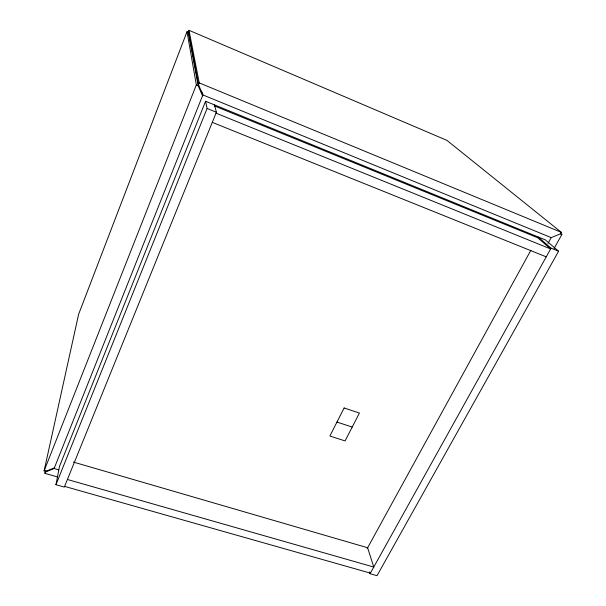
<?xml version="1.0" encoding="UTF-8"?>
<svg xmlns="http://www.w3.org/2000/svg" width="606" height="606" viewBox="0 0 606 606"><rect width="100%" height="100%" fill="white"/><g stroke="black" fill="none" stroke-linecap="round" stroke-linejoin="round"><path stroke-width="0.91" d="M214.547 104.914L216.395 112.239L64.334 487.08L55.957 484.702L59.524 466.325L205.585 101.263L545.461 239.953L558.596 251.225L377.015 575.7L370.046 573.723L369.501 571.958M57.661 476.998L44.942 473.369L45.344 471.513M44.942 473.369L45.874 470.18M54.388 467.847L45.738 471.354L44.109 470.885L78.613 314.294L187.019 31.679L188.269 32.209L189.284 34.603M551.218 237.613L202.874 94.93L198.51 84.719L188.511 31.573L189.004 30.3L446.917 140.372L561.3 232.318L560.444 233.855L551.218 237.613L548.013 243.4M44.109 470.885L196.336 84.878L187.019 31.679M198.51 84.719L199.23 82.893L189.004 30.3M45.473 472.021L54.116 468.521L202.874 94.93L202.502 93.082M55.957 484.702L207.093 108.459L205.585 101.263M367.228 548.491L530.879 250.233M370.046 573.723L551.066 248.165L538.151 236.976M554.058 248.505L561.891 234.454L560.421 233.272M64.615 486.391L370.38 573.117M67.417 479.49L373.758 567.042L367.63 547.748L73.341 462.06M54.116 468.521L58.668 469.832M336.959 422.079L352.207 427.056M212.282 122.367L546.241 256.853M216.016 113.163L550.627 248.96L537.734 237.741L214.183 105.808M207.093 108.459L216.395 112.239M551.066 248.165L558.596 251.225M196.336 84.878L198.147 85.62L202.518 95.824L201.601 91.203M199.23 82.893L561.3 232.318M560.444 233.855L561.891 234.454M188.511 31.573L189.526 33.974M188.269 32.209L198.147 85.62M344.117 407.967L329.876 436.025L345.072 440.91L359.419 413.042L344.117 407.967"/></g></svg>
